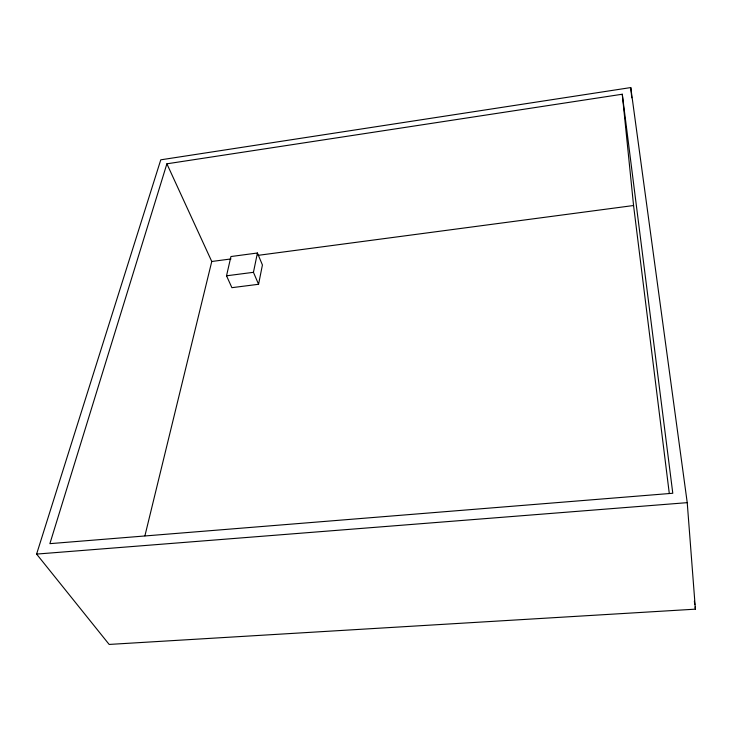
<?xml version="1.0" encoding="UTF-8"?>
<svg xmlns="http://www.w3.org/2000/svg" width="732" height="732" viewBox="0 0 732 732"><rect width="100%" height="100%" fill="white"/><g stroke="black" fill="none" stroke-linecap="round" stroke-linejoin="round"><path stroke-width="1.1" d="M258.57 284.281L262.422 264.975L257.417 253.007L230.928 256.539L226.527 275.799L231.898 287.676L258.57 284.281L253.446 272.313L257.417 253.007M144.909 535.833L211.768 261.489L166.887 163.812L622.273 94.227L672.79 493.258L49.886 543.656L166.887 163.812M36.6 554.087L160.766 159.823L630.764 87.566L687.229 502.655L695.4 609.161L109.16 644.434L36.6 554.087L687.229 502.655M211.768 261.489L230.992 258.936M258.131 255.34L633.564 205.518L622.273 94.227M226.527 275.799L253.446 272.313M694.357 601.228L694.805 604.623M695.098 606.892L695.4 609.161M633.564 205.518L669.277 493.359M630.764 87.566L631.734 97.795"/></g></svg>
